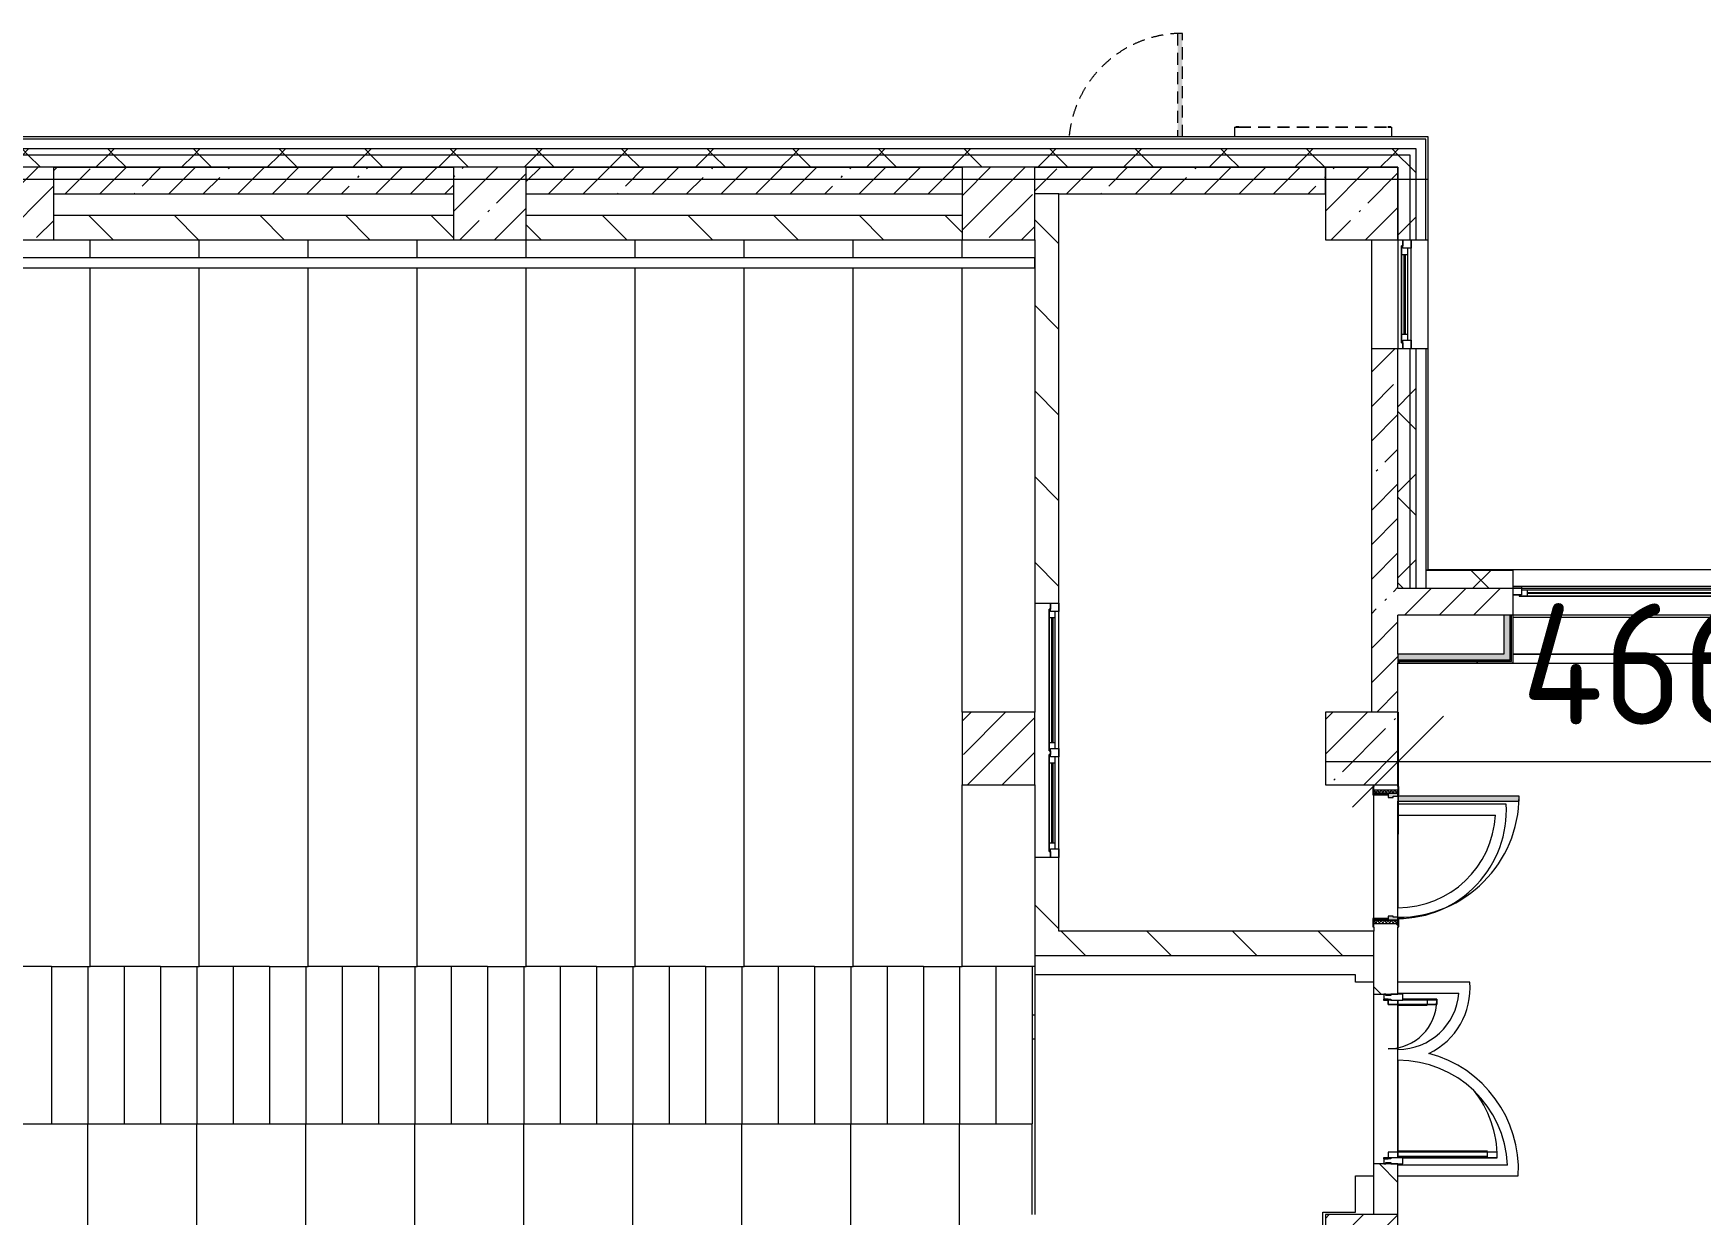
# Model space of a CAD drawing. Header units: millimetres. Extents: x 81566 to 292854, y -8553 to 29000.
# Drawn here: x 188184 to 201953, y 18450 to 28205 of the extents above; entities that cross this region are included whole.
import ezdxf

# ---------------------------------------------------------------- set-up
doc = ezdxf.new("R2010")
doc.units = ezdxf.units.MM
doc.linetypes.add('200_ШТРИХ__ш1_п0_6_', pattern=[160, 100, -60])
for name, color, linetype, lineweight in [('A-ANNO-DIMS', 7, 'Continuous', 9), ('A-ANNO-DIMS-500', 7, 'Continuous', 9), ('A-DETL-MBND-1', 7, '200_ШТРИХ__ш1_п0_6_', 9), ('A-GLAZ-3', 7, 'Continuous', 5), ('A-GLAZ-CWMG-2', 7, 'Continuous', 5), ('A-WALL', 7, 'Continuous', 9), ('A-WALL-4', 7, 'Continuous', 5), ('I-WALL-4', 7, 'Continuous', 5), ('S-COLS-1', 7, 'Continuous', 5), ('S-STRS-2', 7, 'Continuous', 5), ('Оси', 7, 'Continuous', 9)]:
    doc.layers.add(name, color=color, linetype=linetype, lineweight=lineweight)
for name, color, linetype, lineweight, true_color in [('A-DETL-GENF-4', 7, 'Continuous', 5, 0xaaaaaa), ('A-DOOR-4', 7, 'Continuous', 5, 0xaaaaaa), ('A-DOOR-5', 7, 'Continuous', 5, 0xe2e2e2), ('A-DOOR-FRAM-4', 7, 'Continuous', 5, 0xe2e2e2), ('A-DOOR-FRAM-5', 7, 'Continuous', 5, 0xaaaaaa), ('A-FLOR-1', 7, 'Continuous', 5, 0xaaaaaa), ('I-WALL-1', 7, 'Continuous', 5, 0xe7e7e7), ('I-WALL-2', 7, 'Continuous', 9, 0xe7e7e7)]:
    doc.layers.add(name, color=color, linetype=linetype, lineweight=lineweight, true_color=true_color)
doc.styles.add('ISOCPEUR_4', font='isocpeur.ttf', dxfattribs={"width": 0.9, "height": 1000})
doc.dimstyles.new('ISO-2_0_0_9К_Средний_округл2_1', dxfattribs={"dimscale": 304.8, "dimtxt": 995.981176, "dimasz": 2.46063, "dimexe": 1.968504, "dimexo": 0, "dimgap": 0, "dimtad": 1, "dimdec": 0, "dimrnd": 10, "dimzin": 0, "dimdsep": 46, "dimtxsty": 'ISOCPEUR_4', "dimblk1": 'OBLIQUE', "dimblk2": 'OBLIQUE', "dimsah": 1, "dimcen": 0.09, "dimdle": 1.968504, "dimazin": 0, "dimtfac": 1, "dimtdec": 4, "dimtix": 1, "dimtmove": 0, "dimatfit": 3, "dimfxl": 1, "dimtvp": 1, "dimtolj": 1, "dimtzin": 0, "dimarcsym": 2})
pattern_1 = [(45, (165843.6, 0), (-353.5534, 353.5534), []), (135, (165843.6, 0), (-353.5534, -353.5534), [])]
pattern_2 = [(45, (165843.6, 0), (-285.123, 285.123), []), (45, (166128.7, 0), (-285.123, 285.123), [504.031, -100.806, 16.764, -84.042])]
pattern_3 = [(135, (165843.6, 0), (-353.5534, -353.5534), [])]
pattern_4 = [(45, (165843.6, 0), (-530.33, 530.33), []), (135, (165843.6, 0), (-530.33, -530.33), [])]

# ---------------------------------------------------------------- blocks, each defined once
blk = doc.blocks.new('BSC_Колонна _Прямоугольная - 600х600-V305-2_2_3_птичка')
at = {"layer": 'S-COLS-1'}
h = blk.add_hatch(dxfattribs=at)
h.set_pattern_fill('FP_94', color=256, style=0, pattern_type=2)
h.set_pattern_definition([(45, (-26110, -26800), (-285.123, 285.123), []), (45, (-25824.88, -26800), (-285.123, 285.123), [504.031, -100.806, 16.764, -84.042])])
h.paths.add_polyline_path([(300, -300), (300, 300), (-300, 300), (-300, -300), (-202, -300)])
for p, q in [((300, 300), (-300, 300)), ((-300, 300), (-300, -300)), ((300, -300), (300, 300)), ((-300, -300), (300, -300))]:
    blk.add_line(p, q, dxfattribs=at)
blk = doc.blocks.new('BSC_Колонна _Прямоугольная - 600х600-V339-2_2_3_птичка')
at = {"layer": 'S-COLS-1'}
h = blk.add_hatch(dxfattribs=at)
h.set_pattern_fill('FP_122', color=256, style=0, pattern_type=2)
h.set_pattern_definition([(45, (-30310, -26800), (-285.123, 285.123), []), (45, (-30024.88, -26800), (-285.123, 285.123), [504.031, -100.806, 16.764, -84.042])])
h.paths.add_polyline_path([(300, -300), (300, 300), (-300, 300), (-300, -300)])
for p, q in [((300, 300), (-300, 300)), ((-300, 300), (-300, -300)), ((300, -300), (300, 300)), ((-300, -300), (300, -300))]:
    blk.add_line(p, q, dxfattribs=at)
blk = doc.blocks.new('BSC_Колонна _Прямоугольная - 600х600-V340-2_2_3_птичка')
at = {"layer": 'S-COLS-1'}
h = blk.add_hatch(dxfattribs=at)
h.set_pattern_fill('FP_123', color=256, style=0, pattern_type=2)
h.set_pattern_definition([(45, (-33310, -18150), (-285.123, 285.123), []), (45, (-33024.88, -18150), (-285.123, 285.123), [504.031, -100.806, 16.764, -84.042])])
h.paths.add_polyline_path([(-300, -300), (300, -300), (300, 300), (-300, 300)])
for p, q in [((300, 300), (-300, 300)), ((-300, 300), (-300, -300)), ((300, -300), (300, 300)), ((-300, -300), (300, -300))]:
    blk.add_line(p, q, dxfattribs=at)
blk = doc.blocks.new('BSC_Колонна _Прямоугольная - 600х600-V358-2_2_3_птичка')
at = {"layer": 'S-COLS-1'}
h = blk.add_hatch(dxfattribs=at)
h.set_pattern_fill('FP_128', color=256, style=0, pattern_type=2)
h.set_pattern_definition([(45, (-22210, -26800), (-285.123, 285.123), []), (45, (-21924.88, -26800), (-285.123, 285.123), [504.031, -100.806, 16.764, -84.042])])
h.paths.add_polyline_path([(52, -300), (300, -300), (300, 300), (-300, 300), (-300, -300)])
for p, q in [((300, 300), (-300, 300)), ((-300, 300), (-300, -300)), ((300, -300), (300, 300)), ((-300, -300), (300, -300))]:
    blk.add_line(p, q, dxfattribs=at)
blk = doc.blocks.new('120_Окно_СКБ_2Ст - 120_Окно_СКБ_2Ст 3100х2500 _мал_створка слева_ 2-V364-2_2_3_птичка')
at = {"layer": 'A-GLAZ-3'}
for p, q in [((-1550, -127), (-1550, -57)), ((-1550, -57), (-1480, -57)), ((1550, -57), (-1550, -57)), ((-1480, -127), (-1550, -127)), ((-1550, -127), (-1500, -127)), ((-1480, -127), (-1500, -127)), ((-1500, -127), (-1500, -137)), ((-1500, -137), (670, -137)), ((670, -137), (-1500, -137)), ((-1480, -57), (-1480, -127)), ((650, -87), (-1480, -87)), ((-1480, -87), (-1480, -127)), ((-1430, -137), (-1430, -87)), ((-1430, -107), (600, -107)), ((600, -117), (-1430, -117)), ((600, -137), (600, -87)), ((650, -127), (650, -57)), ((650, -57), (720, -57)), ((650, -127), (650, -87)), ((720, -127), (650, -127)), ((670, -127), (650, -127)), ((670, -127), (700, -127)), ((670, -137), (670, -127)), ((720, -127), (700, -127)), ((700, -127), (700, -137)), ((700, -137), (1500, -137)), ((1500, -137), (700, -137)), ((720, -57), (720, -127)), ((1480, -87), (720, -87)), ((720, -87), (720, -127)), ((770, -137), (770, -87)), ((770, -107), (1430, -107)), ((1430, -117), (770, -117)), ((1430, -137), (1430, -87)), ((1480, -127), (1480, -57)), ((1480, -57), (1550, -57)), ((1480, -127), (1480, -87)), ((1550, -127), (1480, -127)), ((1500, -127), (1480, -127)), ((1500, -127), (1550, -127)), ((1500, -137), (1500, -127)), ((1550, -57), (1550, -127))]:
    blk.add_line(p, q, dxfattribs=at)
blk = doc.blocks.new('120_Окно_СКБ_1Ст - 120_Окно_СКБ_1Ст 900х2500_h_-19906774-2_2_3_птичка')
at = {"layer": 'A-GLAZ-3'}
for p, q in [((-450, -75), (-450, -5)), ((-450, -5), (-380, -5)), ((450, -5), (-450, -5)), ((-380, -75), (-450, -75)), ((-450, -75), (-400, -75)), ((-380, -75), (-400, -75)), ((-400, -75), (-400, -85)), ((-400, -85), (400, -85)), ((400, -85), (-400, -85)), ((-380, -5), (-380, -75)), ((380, -35), (-380, -35)), ((-380, -35), (-380, -75)), ((-330, -85), (-330, -35)), ((-330, -55), (330, -55)), ((330, -65), (-330, -65)), ((330, -85), (330, -35)), ((380, -75), (380, -5)), ((380, -5), (450, -5)), ((380, -75), (380, -35)), ((450, -75), (380, -75)), ((400, -75), (380, -75)), ((400, -75), (450, -75)), ((400, -85), (400, -75)), ((450, -5), (450, -75))]:
    blk.add_line(p, q, dxfattribs=at)
blk = doc.blocks.new('Перекрытия 3 - Перекрытия 4-20977624-2_2_3_птичка')
at = {"layer": 'S-STRS-2'}
for p, q in [((21910, 26500), (21910, 26351)), ((22810, 26351), (22810, 26500)), ((23710, 26351), (23710, 26500)), ((24610, 26351), (24610, 26500)), ((25510, 26351), (25510, 26500)), ((26410, 26351), (26410, 26500)), ((27310, 26351), (27310, 26500)), ((28210, 26351), (28210, 26500)), ((29110, 26351), (29110, 26500)), ((30010, 26351), (30010, 26500)), ((21910, 26270), (21910, 20500)), ((22810, 20500), (22810, 26270)), ((23710, 20500), (23710, 26270)), ((24610, 20500), (24610, 26270)), ((25510, 20500), (25510, 26270)), ((26410, 20500), (26410, 26270)), ((27310, 20500), (27310, 26270)), ((28210, 20500), (28210, 26270)), ((29110, 20500), (29110, 26270)), ((30010, 22600), (30010, 26270)), ((30010, 20500), (30010, 22000)), ((22490, 20500), (21910, 20500)), ((23390, 20500), (22810, 20500)), ((24290, 20500), (23710, 20500)), ((25190, 20500), (24610, 20500)), ((26090, 20500), (25510, 20500)), ((26990, 20500), (26410, 20500)), ((27890, 20500), (27310, 20500)), ((28790, 20500), (28210, 20500)), ((29690, 20500), (29110, 20500)), ((30610, 20500), (30010, 20500))]:
    blk.add_line(p, q, dxfattribs=at)
blk = doc.blocks.new('110_Дверь_СКБ_1Ст_Наружная - ДН-2д_л__ Дверь из подвала ЛК _900 мм в свету_ 3300 фрамуга метал-22954314-2_2_3_птичка')
at = {"layer": 'A-DETL-MBND-1'}
blk.add_hatch(color=256, dxfattribs=at).paths.add_polyline_path([(489.5, 115), (489.5, 970), (449.5, 970), (449.5, 115)])
for p, q in [((489.5, 970), (449.5, 970)), ((449.5, 970), (449.5, 115)), ((489.5, 115), (489.5, 970))]:
    blk.add_line(p, q, dxfattribs=at)
blk.add_arc((489.5, 30), 940, 90, 174.73278, dxfattribs=at)
blk = doc.blocks.new('120_Окно_СКБ_2Ст - 120_Окно_СКБ_2Ст 2100х1800 _мал створка справа_-24235684-2_2_3_птичка')
at = {"layer": 'A-GLAZ-3'}
for p, q in [((-1050, 30), (-1050, 100)), ((-1050, 100), (-980, 100)), ((1050, 100), (-1050, 100)), ((-980, 30), (-1050, 30)), ((-1050, 30), (-1000, 30)), ((-980, 30), (-1000, 30)), ((-1000, 30), (-1000, 20)), ((-1000, 20), (170, 20)), ((170, 20), (-1000, 20)), ((-980, 100), (-980, 30)), ((150, 70), (-980, 70)), ((-980, 70), (-980, 30)), ((-930, 20), (-930, 70)), ((-930, 50), (100, 50)), ((100, 40), (-930, 40)), ((100, 20), (100, 70)), ((150, 30), (150, 100)), ((150, 100), (220, 100)), ((150, 30), (150, 70)), ((220, 30), (150, 30)), ((170, 30), (150, 30)), ((170, 30), (200, 30)), ((170, 20), (170, 30)), ((220, 30), (200, 30)), ((200, 30), (200, 20)), ((200, 20), (1000, 20)), ((1000, 20), (200, 20)), ((220, 100), (220, 30)), ((980, 70), (220, 70)), ((220, 70), (220, 30)), ((270, 20), (270, 70)), ((270, 50), (930, 50)), ((930, 40), (270, 40)), ((930, 20), (930, 70)), ((980, 30), (980, 100)), ((980, 100), (1050, 100)), ((980, 30), (980, 70)), ((1050, 30), (980, 30)), ((1000, 30), (980, 30)), ((1000, 30), (1050, 30)), ((1000, 20), (1000, 30)), ((1050, 100), (1050, 30))]:
    blk.add_line(p, q, dxfattribs=at)
blk = doc.blocks.new('BSC_Колонна _Прямоугольная - 600х600-V373-2_2_3_птичка')
at = {"layer": 'S-COLS-1'}
h = blk.add_hatch(dxfattribs=at)
h.set_pattern_fill('FP_138', color=256, style=0, pattern_type=2)
h.set_pattern_definition([(45, (-33310, -22300), (-285.123, 285.123), []), (45, (-33024.88, -22300), (-285.123, 285.123), [504.031, -100.806, 16.764, -84.042])])
h.paths.add_polyline_path([(-300, -300), (300, -300), (300, 300), (-300, 300), (-300, -103)])
for p, q in [((300, 300), (-300, 300)), ((-300, 300), (-300, -300)), ((300, -300), (300, 300)), ((-300, -300), (300, -300))]:
    blk.add_line(p, q, dxfattribs=at)
blk = doc.blocks.new('Указатель_Домовой_Квартальный_По грани - Указатель одинарный-23221565-2_2_3_птичка')
at = {"layer": 'A-DETL-MBND-1'}
for p, q in [((32260, 27430), (32260, 27350)), ((32261, 27430), (32260, 27430)), ((32260, 27430), (32295, 27430)), ((32270, 27432), (32270, 27430)), ((32295, 27432), (32270, 27432)), ((32270, 27432), (32295, 27432)), ((32295, 27432), (32275, 27432)), ((32275, 27432), (32295, 27432)), ((32295, 27432), (33525, 27432)), ((32295, 27430), (33525, 27430)), ((33525, 27432), (33545, 27432)), ((33545, 27432), (33525, 27432)), ((33525, 27432), (33550, 27432)), ((33550, 27432), (33525, 27432)), ((33525, 27430), (33560, 27430)), ((33550, 27430), (33550, 27432)), ((33560, 27430), (33559, 27430)), ((33560, 27350), (33560, 27430))]:
    blk.add_line(p, q, dxfattribs=at)
blk = doc.blocks.new('110_Дверь_СКБ_1Ст_Внутренняя1 - Д-4б _огнестойкая EI 30_-32701367-2_2_3_птичка')
at = {"layer": 'A-DOOR-4'}
h = blk.add_hatch(dxfattribs=at)
h.set_pattern_fill('FP_22', color=256, style=0, pattern_type=2)
h.set_pattern_definition([(135, (1751.41, 164.685), (-14.14214, -14.14214), []), (225, (1751.41, 164.685), (14.14214, -14.14214), [])])
h.paths.add_polyline_path([(562, 68), (562, 100), (537, 100), (537, -100), (562, -100)])
at = {"layer": 'A-DOOR-5'}
h = blk.add_hatch(color=256, dxfattribs=at)
h.paths.add_polyline_path([(537, 20), (537, 100), (512, 100), (512, 60), (502, 60), (502, 20), (522, 20)])
h.paths.add_polyline_path([(-478, 44), (-478, 60), (-488, 60), (-488, 100), (-513, 100), (-513, 20), (-478, 20)])
at = {"layer": 'A-DOOR-FRAM-4'}
for points in [[(-448, 994), (-448, 1100), (-488, 1100), (-488, 100), (-448, 100), (-448, 904)], [(-498, 100), (-498, 108), (-568, 108), (-568, 100), (-513, 100)], [(-498, -100), (-498, 20), (-513, 20), (-513, -100)], [(592, 108), (522, 108), (522, 100), (592, 100)], [(537, 20), (522, 20), (522, -100), (537, -100)], [(-498, -100), (-568, -100), (-568, -108), (-498, -108)], [(592, -100), (522, -100), (522, -108), (592, -108)]]:
    blk.add_hatch(color=256, dxfattribs=at).paths.add_polyline_path(points)
at = {"layer": 'A-DOOR-FRAM-5'}
h = blk.add_hatch(dxfattribs=at)
h.set_pattern_fill('FP_23', color=256, style=0, pattern_type=2)
h.set_pattern_definition([(45, (-371.384, 164.685), (-14.1421, 14.1421), []), (135, (-371.384, 164.685), (-14.1421, -14.1421), [])])
h.paths.add_polyline_path([(-513, -100), (-513, 100), (-538, 100), (-538, -100)])
at = {"layer": 'A-DOOR-4'}
for p, q in [((-488, 1100), (-488, 100)), ((-448, 1100), (-488, 1100)), ((-448, 100), (-448, 1100)), ((-488, 100), (-448, 100))]:
    blk.add_line(p, q, dxfattribs=at)
blk.add_arc((-488, 100), 1000, 360, 90, dxfattribs=at)
at = {"layer": 'A-DOOR-FRAM-5'}
for p, q in [((-498, 108), (-568, 108)), ((-568, 108), (-568, 100)), ((-568, 100), (-498, 100)), ((-513, 100), (-538, 100)), ((-538, 100), (-538, -100)), ((-488, 100), (-513, 100)), ((-513, 100), (-513, 20)), ((-513, -100), (-513, 100)), ((-498, 100), (-513, 100)), ((-513, 100), (-513, 99)), ((-513, 99), (-498, 99)), ((-513, 20), (-478, 20)), ((-498, 20), (-513, 20)), ((-513, 20), (-513, -100)), ((-498, 100), (-498, 108)), ((-498, 99), (-498, 100)), ((-498, -100), (-498, 20)), ((-488, 60), (-488, 100)), ((-478, 60), (-488, 60)), ((-478, 20), (-478, 60)), ((512, 60), (502, 60)), ((502, 60), (502, 20)), ((502, 20), (537, 20)), ((512, 100), (512, 60)), ((537, 100), (512, 100)), ((592, 108), (522, 108)), ((522, 108), (522, 100)), ((537, 100), (522, 100)), ((522, 100), (522, 99)), ((522, 100), (592, 100)), ((522, 99), (537, 99)), ((537, 20), (522, 20)), ((522, 20), (522, -100)), ((537, 20), (537, 100)), ((562, 100), (537, 100)), ((537, 100), (537, -100)), ((537, 99), (537, 100)), ((537, -100), (537, 20)), ((562, -100), (562, 100)), ((592, 100), (592, 108)), ((-498, -100), (-568, -100)), ((-568, -100), (-568, -108)), ((-568, -108), (-498, -108)), ((-538, -100), (-513, -100)), ((-513, -100), (-498, -100)), ((-498, -108), (-498, -100)), ((522, -100), (537, -100)), ((592, -100), (522, -100)), ((522, -100), (522, -108)), ((522, -108), (592, -108)), ((537, -100), (562, -100)), ((592, -108), (592, -100))]:
    blk.add_line(p, q, dxfattribs=at)
blk = doc.blocks.new('Прямоугольный импост - Импост структурный с накладкой - 160мм Темный-32479175-2_2_3_птичка')
at = {"layer": 'A-GLAZ-CWMG-2'}
for p, q in [((-50, 40), (-50, 140)), ((-50, 140), (0, 140)), ((0, 140), (0, 40)), ((-40, 40), (-50, 40)), ((-50, -17), (-50, 0)), ((-50, 0), (-40, 0)), ((-40, 0), (-40, 40)), ((-10, 40), (-10, 0)), ((0, 40), (-10, 40)), ((-10, 0), (0, 0)), ((0, 0), (0, -17)), ((0, -17), (-50, -17))]:
    blk.add_line(p, q, dxfattribs=at)
blk = doc.blocks.new('Дверь_Витражная_остекление_ - Д-39_л_ Актовый-V451-2_2_3_птичка')
at = {"layer": 'A-DETL-GENF-4'}
for p, q in [((596, 840), (596, 100)), ((650, 920), (605, 920)), ((605, 920), (605, 20)), ((650, 920), (605, 920)), ((605, 920), (605, 20)), ((650, 840), (605, 840)), ((640, 840), (640, 100)), ((650, 920), (650, 140)), ((650, 140), (650, 920)), ((-660, 420), (-615, 420)), ((-660, 420), (-660, 140)), ((-615, 420), (-660, 420)), ((-660, 420), (-660, 140)), ((-615, 420), (-615, 20)), ((-615, 20), (-615, 420)), ((-660, 340), (-615, 340)), ((-650, 340), (-650, 140)), ((-606, 340), (-606, 100)), ((-650, 100), (-615, 100)), ((-615, 20), (-650, 20)), ((-650, 20), (-615, 20)), ((650, 100), (605, 100)), ((605, 20), (650, 20)), ((605, 20), (650, 20)), ((650, 40), (650, 20)), ((650, 20), (650, 40))]:
    blk.add_line(p, q, dxfattribs=at)
at = {"layer": 'A-DOOR-4'}
for p, q in [((650, 920), (650, 140)), ((-650, 420), (-650, 140)), ((-650, 20), (-660, 20)), ((-660, 20), (-660, -20)), ((-650, 40), (-650, 20)), ((-650, -20), (-650, 20)), ((650, 40), (650, 20)), ((660, 20), (650, 20)), ((650, 20), (650, -20)), ((660, -20), (660, 20)), ((-660, -20), (-650, -20)), ((650, -20), (660, -20))]:
    blk.add_line(p, q, dxfattribs=at)
for centre, radius, start, end in [((650, 20), 900, 90, 128.5974), ((-650, 20), 400, 360, 90), ((650, 20), 900, 174.8223, 180)]:
    blk.add_arc(centre, radius, start, end, dxfattribs=at)
blk = doc.blocks.new('Прямоугольный импост - Импост структурный с накладкой - 160мм Темный-32479277-2_2_3_птичка')
at = {"layer": 'A-GLAZ-CWMG-2'}
for p, q in [((0, 140), (-50, 140)), ((-50, 140), (-50, 40)), ((0, 40), (0, 140)), ((-50, 40), (-40, 40)), ((-40, 0), (-50, 0)), ((-50, 0), (-50, -17)), ((-40, 40), (-40, 0)), ((-10, 0), (-10, 40)), ((-10, 40), (0, 40)), ((0, 0), (-10, 0)), ((0, -17), (0, 0)), ((-50, -17), (0, -17))]:
    blk.add_line(p, q, dxfattribs=at)
blk = doc.blocks.new('Перекрытия 2 - Перекрытия 4-32990152-2_2_3_птичка')
at = {"layer": 'S-STRS-2'}
for p, q in [((21910, 19180), (22510, 19180)), ((21910, 19180), (21910, 15411)), ((22810, 19180), (23410, 19180)), ((22810, 15411), (22810, 19180)), ((23710, 19180), (24310, 19180)), ((23710, 15411), (23710, 19180)), ((24610, 19180), (25210, 19180)), ((24610, 15411), (24610, 19180)), ((25510, 19180), (26110, 19180)), ((25510, 15411), (25510, 19180)), ((26410, 19180), (27010, 19180)), ((26410, 15411), (26410, 19180)), ((27310, 19180), (27910, 19180)), ((27310, 15411), (27310, 19180)), ((28210, 19180), (28810, 19180)), ((28210, 15411), (28210, 19180)), ((29110, 19180), (29710, 19180)), ((29110, 15411), (29110, 19180)), ((30010, 19180), (30610, 19180)), ((30010, 15411), (30010, 19180)), ((30610, 18430), (30610, 19180)), ((30610, 15411), (30610, 17830)), ((21910, 15330), (21910, 15200)), ((22810, 15200), (22810, 15330)), ((23710, 15200), (23710, 15330)), ((24610, 15200), (24610, 15330)), ((25510, 15200), (25510, 15330)), ((26410, 15200), (26410, 15330)), ((27310, 15200), (27310, 15330)), ((28210, 15200), (28210, 15330)), ((29110, 15200), (29110, 15330)), ((30010, 15200), (30010, 15330)), ((30610, 15200), (30610, 15330)), ((22810, 15200), (21910, 15200)), ((23710, 15200), (22810, 15200)), ((24610, 15200), (23710, 15200)), ((25510, 15200), (24610, 15200)), ((26410, 15200), (25510, 15200)), ((27310, 15200), (26410, 15200)), ((28210, 15200), (27310, 15200)), ((29110, 15200), (28210, 15200)), ((30010, 15200), (29110, 15200)), ((30610, 15200), (30010, 15200))]:
    blk.add_line(p, q, dxfattribs=at)
blk = doc.blocks.new('Стены наклон_ амфитеатр1 - Стены наклон_ амфитеатр-33007412-2_2_3_птичка')
at = {"layer": 'A-WALL-4'}
for p, q in [((21879, 26351), (21879, 26270)), ((30610, 26351), (21879, 26351)), ((30610, 26270), (30610, 26351)), ((21879, 26270), (30610, 26270))]:
    blk.add_line(p, q, dxfattribs=at)
blk = doc.blocks.new('Зашивка приборов отопления22 - Зашивка приборов отопления-33321747-2_2_3_птичка')
at = {"layer": 'A-WALL-4'}
for p, q in [((37288, 26888), (34188, 26888)), ((37288, 26887), (37288, 26888)), ((34188, 26567), (37268, 26567)), ((37268, 26567), (34188, 26567)), ((34188, 26492), (37268, 26492))]:
    blk.add_line(p, q, dxfattribs=at)
blk = doc.blocks.new('BSC_Колонна _Прямоугольная - 600х600-V454-2_2_3_птичка')
at = {"layer": 'S-COLS-1'}
h = blk.add_hatch(dxfattribs=at)
h.set_pattern_fill('FP_175', color=256, style=0, pattern_type=2)
h.set_pattern_definition([(45, (-30310, -22300), (-285.123, 285.123), []), (45, (-30024.88, -22300), (-285.123, 285.123), [504.031, -100.806, 16.764, -84.042])])
h.paths.add_polyline_path([(-300, -300), (300, -300), (300, 300), (-300, 300), (-300, -85)])
for p, q in [((300, 300), (-300, 300)), ((-300, 300), (-300, -300)), ((300, -300), (300, 300)), ((-300, -300), (300, -300))]:
    blk.add_line(p, q, dxfattribs=at)
blk = doc.blocks.new('DIMBLOCK42-2_2_3_птичка')
at = {"layer": 'A-ANNO-DIMS-500'}
for p, q in [((204114, 22721), (204114, 21591)), ((204114, 22191), (204114, 22721)), ((199454, 22600), (199454, 21591)), ((199454, 22191), (199454, 22600)), ((198854, 22191), (204714, 22191))]:
    blk.add_line(p, q, dxfattribs=at)
at = {"layer": 'A-ANNO-DIMS-500', "lineweight": 20}
for p, q in [((199454, 22191), (199829, 22566)), ((204114, 22191), (204489, 22566)), ((199454, 22191), (199079, 21816)), ((204114, 22191), (203739, 21816))]:
    blk.add_line(p, q, dxfattribs=at)
at = {"layer": 'A-ANNO-DIMS-500', "color": 0, "insert": (200472, 23497), "char_height": 1000, "width": 3148.83, "attachment_point": 1, "line_spacing_factor": 1.149209, "style": 'ISOCPEUR_4'}
blk.add_mtext('4660', dxfattribs=at)
blk = doc.blocks.new('_Oblique')
at = {"color": 0, "linetype": 'ByBlock', "lineweight": -2}
blk.add_line((-0.5, -0.5), (0.5, 0.5), dxfattribs=at)

msp = doc.modelspace()

# ---------------------------------------------------------------- hatches: boundary and pattern name
at = {"layer": 'A-WALL-4'}
h = msp.add_hatch(dxfattribs=at)
h.set_pattern_fill('FP_101', color=256, style=0, pattern_type=2)
h.set_pattern_definition(pattern_1)
h.paths.add_polyline_path([(188353.6, 27200), (199553.6, 27200), (199550, 27250), (185453.8, 27250), (185453.8, 27200), (188105.5, 27200)])
h.paths.add_polyline_path([(183653.8, 27200), (184553.8, 27200), (184553.8, 27250), (183653.8, 27250)])
h.paths.add_polyline_path([(179833.6, 27200), (180953.8, 27200), (180953.8, 27250), (179532.6, 27250), (179532.6, 27200), (179553.6, 27200)])
h.paths.add_polyline_path([(182753.8, 27200), (182753.8, 27250), (181853.8, 27250), (181853.8, 27200), (182636.1, 27200)])
h = msp.add_hatch(dxfattribs=at)
h.set_pattern_fill('FP_101', color=256, style=0, pattern_type=2)
h.set_pattern_definition(pattern_1)
h.paths.add_polyline_path([(185453.8, 27100), (199453.6, 27100), (199453.6, 27200), (185453.8, 27200)])
h.paths.add_polyline_path([(184459.3, 27100), (184553.8, 27100), (184553.8, 27200), (183653.8, 27200), (183653.8, 27100), (183953.8, 27100)])
h.paths.add_polyline_path([(180953.8, 27100), (180953.8, 27200), (179532.6, 27200), (179532.6, 27100), (180813, 27100)])
h.paths.add_polyline_path([(182636.1, 27100), (182753.8, 27100), (182753.8, 27200), (181853.8, 27200), (181853.8, 27100)])
h = msp.add_hatch(dxfattribs=at)
h.set_pattern_fill('FP_101', color=256, style=0, pattern_type=2)
h.set_pattern_definition(pattern_1)
h.paths.add_polyline_path([(199553.6, 23620), (199553.6, 25600), (199453.6, 25600), (199454, 23620), (199500, 23620)])
h.paths.add_polyline_path([(199453.6, 26500), (199553.6, 26500), (199553.6, 27200), (199453.6, 27200), (199453.6, 26948.7)])
h = msp.add_hatch(dxfattribs=at)
h.set_pattern_fill('FP_101', color=256, style=0, pattern_type=2)
h.set_pattern_definition(pattern_1)
h.paths.add_polyline_path([(199553.6, 23620), (199603.6, 23620), (199603.6, 25600), (199553.6, 25600), (199553.6, 23667.1)])
h.paths.add_polyline_path([(199553.6, 26500), (199603.6, 26500), (199603.6, 27250), (199553.6, 27250), (199553.6, 26948.7)])
h = msp.add_hatch(dxfattribs=at)
h.set_pattern_fill('FP_101', color=256, style=0, pattern_type=2)
h.set_pattern_definition(pattern_1)
h.paths.add_polyline_path([(208003.6, 23620), (208003.6, 23770), (207561.6, 23770), (207561.6, 23620), (207753.6, 23620)])
h.paths.add_polyline_path([(199683.6, 23620), (200403.6, 23620), (200403.6, 23770), (199683.6, 23765.1), (199683.6, 23626.3)])
h.paths.add_polyline_path([(203503.6, 23620), (205645.6, 23620), (205645.6, 23770), (203503.6, 23770), (203503.6, 23638)])
at = {"layer": 'I-WALL-1'}
msp.add_hatch(color=256, dxfattribs=at).paths.add_polyline_path([(200376.1, 23079), (200378.6, 23079), (200378.6, 23400), (200328.6, 23398.4), (200328.6, 23079)])
at = {"layer": 'I-WALL-2'}
msp.add_hatch(color=256, dxfattribs=at).paths.add_polyline_path([(199955.8, 23029), (200378.6, 23029), (200376.1, 23079), (199453.6, 23079), (199453.6, 23029)])
at = {"layer": 'I-WALL-4'}
h = msp.add_hatch(dxfattribs=at)
h.set_pattern_fill('FP_97', color=256, style=0, pattern_type=2)
h.set_pattern_definition(pattern_2)
h.paths.add_polyline_path([(188353.6, 26880), (191653.6, 26880), (191653.6, 27100), (188353.6, 27100)])
h.paths.add_polyline_path([(192253.6, 26880), (195853.6, 26880), (195853.6, 27100), (192253.6, 27100), (192253.6, 26994.1)])
h.paths.add_polyline_path([(196453.6, 26880), (198853.6, 26880), (198853.6, 27100), (196453.6, 27100), (196453.6, 26917.9)])
h = msp.add_hatch(dxfattribs=at)
h.set_pattern_fill('FP_99', color=256, style=0, pattern_type=2)
h.set_pattern_definition(pattern_3)
h.paths.add_polyline_path([(196453.6, 20790), (196653.6, 20790), (196653.6, 21400), (196453.6, 21400), (196453.6, 20805.4)])
h.paths.add_polyline_path([(196453.6, 23500), (196653.6, 23500), (196653.6, 26880), (196453.6, 26880), (196453.6, 23620)])
h = msp.add_hatch(dxfattribs=at)
h.set_pattern_fill('FP_99', color=256, style=0, pattern_type=2)
h.set_pattern_definition(pattern_3)
h.paths.add_polyline_path([(188653.6, 26500), (191653.6, 26500), (191653.6, 26700), (188353.6, 26700), (188353.6, 26500)])
h = msp.add_hatch(dxfattribs=at)
h.set_pattern_fill('FP_99', color=256, style=0, pattern_type=2)
h.set_pattern_definition(pattern_3)
h.paths.add_polyline_path([(194053.6, 26500), (195853.6, 26500), (195853.6, 26700), (192253.6, 26700), (192253.6, 26500), (193153.6, 26500)])
h = msp.add_hatch(dxfattribs=at)
h.set_pattern_fill('FP_97', color=256, style=0, pattern_type=2)
h.set_pattern_definition(pattern_2)
h.paths.add_polyline_path([(199453.6, 22600), (199453.6, 25600), (199233.6, 25600), (199233.6, 22600)])
h = msp.add_hatch(dxfattribs=at)
h.set_pattern_fill('FP_97', color=256, style=0, pattern_type=2)
h.set_pattern_definition(pattern_2)
h.paths.add_polyline_path([(204333.6, 23400), (204333.6, 23620), (203503.6, 23619.7), (203503.6, 23400), (203602, 23400)])
h.paths.add_polyline_path([(199828.7, 23400), (200403.6, 23400.1), (200403.6, 23620), (199453.6, 23619.7), (199453.6, 23400), (199500, 23400)])
h = msp.add_hatch(dxfattribs=at)
h.set_pattern_fill('FP_171', color=256, style=0, pattern_type=2)
h.set_pattern_definition(pattern_4)
h.paths.add_polyline_path([(199955.8, 23016.5), (200391.1, 23016.5), (200391.1, 23029), (199453.6, 23029), (199453.6, 23016.5)])
h = msp.add_hatch(dxfattribs=at)
h.set_pattern_fill('FP_171', color=256, style=0, pattern_type=2)
h.set_pattern_definition(pattern_4)
h.paths.add_polyline_path([(200010.2, 23004), (200403.6, 23004), (200403.6, 23016.5), (199453.6, 23016.5), (199453.6, 23004), (199955.8, 23004)])
h = msp.add_hatch(dxfattribs=at)
h.set_pattern_fill('FP_99', color=256, style=0, pattern_type=2)
h.set_pattern_definition(pattern_3)
h.paths.add_polyline_path([(199453.6, 20790), (199453.6, 20855), (199253.6, 20855), (199253.6, 20790)])
h.paths.add_polyline_path([(199313.6, 21955), (199453.6, 21955), (199453.6, 22000), (199253.6, 22000), (199253.6, 21955)])
h = msp.add_hatch(dxfattribs=at)
h.set_pattern_fill('FP_99', color=256, style=0, pattern_type=2)
h.set_pattern_definition(pattern_3)
h.paths.add_polyline_path([(199253.6, 20590), (199253.6, 20790), (196453.6, 20790), (196453.6, 20590), (199044.2, 20590)])
h = msp.add_hatch(dxfattribs=at)
h.set_pattern_fill('FP_99', color=256, style=0, pattern_type=2)
h.set_pattern_definition(pattern_3)
h.paths.add_polyline_path([(199371.2, 18450), (199453.6, 18450), (199453.6, 18870), (199253.6, 18870), (199253.6, 18450)])
h.paths.add_polyline_path([(199453.6, 20270), (199453.6, 20790), (199253.6, 20790), (199253.6, 20270)])
at = {"layer": 'S-COLS-1'}
h = msp.add_hatch(dxfattribs=at)
h.set_pattern_fill('FP_97', color=256, style=0, pattern_type=2)
h.set_pattern_definition(pattern_2)
h.paths.add_polyline_path([(199253.6, 26500), (199453.6, 26500), (199453.6, 27100), (198853.6, 27100), (198853.6, 26500), (199233.6, 26500)])

# ---------------------------------------------------------------- linework, layer by layer
at = {"layer": 'A-DETL-MBND-1'}
for p, q in [((196433.6, 20100), (196453.6, 20100)), ((196453.6, 19900), (196433.6, 19900))]:
    msp.add_line(p, q, dxfattribs=at)
at = {"layer": 'A-FLOR-1'}
for p, q in [((203483.6, 23380), (200403.6, 23380)), ((200404.6, 23003), (199453.6, 23003)), ((200403.6, 23079), (203483.6, 23079)), ((199453.6, 21865), (199453.6, 21840)), ((199453.6, 20905), (199453.6, 21865)), ((200347.2, 21840), (199453.6, 21840)), ((199453.6, 21750), (199453.6, 20985)), ((199453.6, 21750), (200257.6, 21750)), ((196453.6, 20590), (196453.6, 18450)), ((199103.6, 20429), (196453.6, 20429)), ((199103.6, 20370), (199103.6, 20429)), ((199253.6, 20370), (199103.6, 20370)), ((200046.5, 20370), (199453.6, 20370)), ((199453.6, 20280), (199957, 20280)), ((199453.6, 20220), (199453.6, 19815)), ((199453.6, 18920), (199453.6, 20220)), ((199453.6, 19725), (199453.6, 18920)), ((199103.6, 18470), (199103.6, 18770)), ((199103.6, 18770), (199253.6, 18770)), ((200357.7, 18860), (199453.6, 18860)), ((199453.6, 18770), (200447.3, 18770)), ((198833.6, 17840), (198833.6, 18470)), ((198833.6, 18470), (199103.6, 18470))]:
    msp.add_line(p, q, dxfattribs=at)
for centre, radius, start, end in [((199453.6, 21790), 895, 270, 3.20255), ((199453.6, 21790), 805, 270, 357.15183), ((199453.6, 20320), 505, 270, 355.45696), ((199453.6, 20320), 595, 295.28402, 4.82046), ((199453.6, 18820), 905, 2.53324, 90), ((199453.6, 18820), 995, 357.1196, 75.20242)]:
    msp.add_arc(centre, radius, start, end, dxfattribs=at)
at = {"layer": 'A-WALL'}
for p, q in [((199683.6, 27330), (185453.8, 27330)), ((199683.6, 26500), (199683.6, 27330)), ((199603.6, 27250), (185453.8, 27250)), ((199553.6, 27200), (185453.8, 27200)), ((199553.6, 26500), (199553.6, 27200)), ((199603.6, 26500), (199603.6, 27250)), ((191653.6, 27100), (188353.6, 27100)), ((195853.6, 27100), (192253.6, 27100)), ((198853.6, 27100), (196453.6, 27100)), ((196653.6, 26880), (196453.6, 26880)), ((199453.6, 23620), (199453.6, 25600)), ((199553.6, 23620), (199553.6, 25600)), ((199603.6, 23620), (199603.6, 25600)), ((199683.6, 25600), (199683.6, 23620)), ((200403.6, 23773), (199683.6, 23773)), ((200403.6, 23770), (199683.6, 23770)), ((199703.6, 23778), (199703.6, 23773)), ((200403.6, 23620), (199703.6, 23620)), ((200378.6, 23029), (200378.6, 23400)), ((200391.1, 23016.5), (200391.1, 23400)), ((199453.6, 23079), (199453.6, 23004)), ((200378.6, 23029), (199453.6, 23029)), ((200391.1, 23016.5), (199453.6, 23016.5))]:
    msp.add_line(p, q, dxfattribs=at)
at = {"layer": 'A-WALL-4'}
for p, q in [((199703.6, 27350), (185453.8, 27350)), ((199703.6, 23778), (199703.6, 27350)), ((188353.6, 27100), (191653.6, 27100)), ((192253.6, 27100), (195853.6, 27100)), ((196453.6, 27100), (199453.6, 27100)), ((199453.6, 27100), (199453.6, 25600)), ((199453.6, 26500), (199703.6, 26500)), ((199703.6, 25600), (199453.6, 25600)), ((199703.6, 23778), (207753.6, 23778)), ((200403.6, 23620), (200403.6, 23778)), ((204383.6, 23620), (199683.6, 23620))]:
    msp.add_line(p, q, dxfattribs=at)
at = {"layer": 'I-WALL-4'}
for p, q in [((198853.6, 26880), (198853.6, 27100)), ((188353.6, 26880), (191653.6, 26880)), ((192253.6, 26880), (195853.6, 26880)), ((196653.6, 26880), (198853.6, 26880)), ((196653.6, 20790), (196653.6, 26880)), ((191653.6, 26700), (188353.6, 26700)), ((195853.6, 26700), (192253.6, 26700)), ((188353.6, 26500), (191653.6, 26500)), ((192253.6, 26500), (195853.6, 26500)), ((196453.6, 26500), (196453.6, 22600)), ((199233.6, 26500), (199233.6, 22600)), ((199453.6, 25600), (199233.6, 25600)), ((199683.6, 23620), (199453.6, 23620)), ((200403.6, 23004), (200403.6, 23620)), ((196453.6, 23500), (196653.6, 23500)), ((199453.6, 23079), (199453.6, 23400)), ((204333.6, 23400), (199453.6, 23400)), ((200328.6, 23400), (200328.6, 23079)), ((200328.6, 23079), (199453.6, 23079)), ((199453.6, 22600), (199453.6, 23004)), ((199453.6, 23004), (200403.6, 23004)), ((196453.6, 22000), (196453.6, 20590)), ((199253.6, 22000), (199253.6, 21985)), ((199253.6, 20895), (199253.6, 21915)), ((199453.6, 21985), (199453.6, 22000)), ((196653.6, 21400), (196453.6, 21400)), ((199253.6, 20825), (199253.6, 20790)), ((199453.6, 20790), (199453.6, 20825)), ((199253.6, 20790), (196653.6, 20790)), ((199253.6, 18450), (199253.6, 20790)), ((199453.6, 20270), (199453.6, 20790)), ((196453.6, 20590), (199253.6, 20590)), ((199253.6, 20270), (199453.6, 20270)), ((199453.6, 18870), (199253.6, 18870)), ((199453.6, 18450), (199453.6, 18870))]:
    msp.add_line(p, q, dxfattribs=at)
at = {"layer": 'S-COLS-1'}
for p, q in [((199453.6, 27100), (198853.6, 27100)), ((198853.6, 27100), (198853.6, 26500)), ((199453.6, 26500), (199453.6, 27100)), ((198853.6, 26500), (199453.6, 26500))]:
    msp.add_line(p, q, dxfattribs=at)
at = {"layer": 'S-STRS-2'}
for p, q in [((188333.6, 20500), (188633.6, 20500)), ((188333.6, 20500), (188333.6, 19200)), ((188333.6, 20500), (188333.6, 19200)), ((188633.6, 20500), (188653.6, 20500)), ((188633.6, 20500), (188633.6, 19200)), ((188633.6, 20500), (188633.6, 19200)), ((188933.6, 20500), (188933.6, 19200)), ((188933.6, 20500), (188933.6, 19200)), ((189233.6, 20500), (189533.6, 20500)), ((189233.6, 20500), (189233.6, 19200)), ((189233.6, 20500), (189233.6, 19200)), ((189533.6, 20500), (189553.6, 20500)), ((189533.6, 20500), (189533.6, 19200)), ((189533.6, 20500), (189533.6, 19200)), ((189833.6, 20500), (189833.6, 19200)), ((189833.6, 20500), (189833.6, 19200)), ((190133.6, 20500), (190433.6, 20500)), ((190133.6, 20500), (190133.6, 19200)), ((190133.6, 20500), (190133.6, 19200)), ((190433.6, 20500), (190453.6, 20500)), ((190433.6, 20500), (190433.6, 19200)), ((190433.6, 20500), (190433.6, 19200)), ((190733.6, 20500), (190733.6, 19200)), ((190733.6, 20500), (190733.6, 19200)), ((191033.6, 20500), (191333.6, 20500)), ((191033.6, 20500), (191033.6, 19200)), ((191033.6, 20500), (191033.6, 19200)), ((191333.6, 20500), (191353.6, 20500)), ((191333.6, 20500), (191333.6, 19200)), ((191333.6, 20500), (191333.6, 19200)), ((191633.6, 20500), (191633.6, 19200)), ((191633.6, 20500), (191633.6, 19200)), ((191933.6, 20500), (192233.6, 20500)), ((191933.6, 20500), (191933.6, 19200)), ((191933.6, 20500), (191933.6, 19200)), ((192233.6, 20500), (192253.6, 20500)), ((192233.6, 20500), (192233.6, 19200)), ((192233.6, 20500), (192233.6, 19200)), ((192533.6, 20500), (192533.6, 19200)), ((192533.6, 20500), (192533.6, 19200)), ((192833.6, 20500), (193133.6, 20500)), ((192833.6, 20500), (192833.6, 19200)), ((192833.6, 20500), (192833.6, 19200)), ((193133.6, 20500), (193153.6, 20500)), ((193133.6, 20500), (193133.6, 19200)), ((193133.6, 20500), (193133.6, 19200)), ((193433.6, 20500), (193433.6, 19200)), ((193433.6, 20500), (193433.6, 19200)), ((193733.6, 20500), (194033.6, 20500)), ((193733.6, 20500), (193733.6, 19200)), ((193733.6, 20500), (193733.6, 19200)), ((194033.6, 20500), (194053.6, 20500)), ((194033.6, 20500), (194033.6, 19200)), ((194033.6, 20500), (194033.6, 19200)), ((194333.6, 20500), (194333.6, 19200)), ((194333.6, 20500), (194333.6, 19200)), ((194633.6, 20500), (194933.6, 20500)), ((194633.6, 20500), (194633.6, 19200)), ((194633.6, 20500), (194633.6, 19200)), ((194933.6, 20500), (194953.6, 20500)), ((194933.6, 20500), (194933.6, 19200)), ((194933.6, 20500), (194933.6, 19200)), ((195233.6, 20500), (195233.6, 19200)), ((195233.6, 20500), (195233.6, 19200)), ((195533.6, 20500), (195833.6, 20500)), ((195533.6, 20500), (195533.6, 19200)), ((195533.6, 20500), (195533.6, 19200)), ((195833.6, 20500), (195853.6, 20500)), ((195833.6, 20500), (195833.6, 19200)), ((195833.6, 20500), (195833.6, 19200)), ((196133.6, 20500), (196133.6, 19200)), ((196133.6, 20500), (196133.6, 19200)), ((196433.6, 20500), (196433.6, 19200)), ((188333.6, 19200), (188633.6, 19200)), ((189233.6, 19200), (189533.6, 19200)), ((190133.6, 19200), (190433.6, 19200)), ((191033.6, 19200), (191333.6, 19200)), ((191933.6, 19200), (192233.6, 19200)), ((192833.6, 19200), (193133.6, 19200)), ((193733.6, 19200), (194033.6, 19200)), ((194633.6, 19200), (194933.6, 19200)), ((195533.6, 19200), (195833.6, 19200))]:
    msp.add_line(p, q, dxfattribs=at)
at = {"layer": 'Оси'}
msp.add_line((187203.6, 27000), (199703.6, 27000), dxfattribs=at)

# ---------------------------------------------------------------- block references
at = {"layer": 'A-DETL-MBND-1'}
for name, p in [('110_Дверь_СКБ_1Ст_Наружная - ДН-2д_л__ Дверь из подвала ЛК _900 мм в свету_ 3300 фрамуга метал-22954314-2_2_3_птичка', (197184.1, 27235)), ('Указатель_Домовой_Квартальный_По грани - Указатель одинарный-23221565-2_2_3_птичка', (165843.6, 0))]:
    msp.add_blockref(name, p, dxfattribs=at)
at = {"layer": 'A-DOOR-4'}
for name, p, rotation in [('110_Дверь_СКБ_1Ст_Внутренняя1 - Д-4б _огнестойкая EI 30_-32701367-2_2_3_птичка', (199353.6, 21417.5), 270), ('Дверь_Витражная_остекление_ - Д-39_л_ Актовый-V451-2_2_3_птичка', (199353.6, 19570), 269.9999999999996)]:
    msp.add_blockref(name, p, dxfattribs=dict(at, rotation=rotation))
at = {"layer": 'A-GLAZ-3', "rotation": 269.9999999999999}
for name, p in [('120_Окно_СКБ_1Ст - 120_Окно_СКБ_1Ст 900х2500_h_-19906774-2_2_3_птичка', (199568.6, 26050)), ('120_Окно_СКБ_2Ст - 120_Окно_СКБ_2Ст 2100х1800 _мал створка справа_-24235684-2_2_3_птичка', (196553.6, 22450))]:
    msp.add_blockref(name, p, dxfattribs=at)
at = {"layer": 'A-GLAZ-3'}
msp.add_blockref('120_Окно_СКБ_2Ст - 120_Окно_СКБ_2Ст 3100х2500 _мал_створка слева_ 2-V364-2_2_3_птичка', (201953.6, 23695), dxfattribs=at)
at = {"layer": 'A-GLAZ-CWMG-2', "extrusion": (0, 0, -1), "rotation": 90.00000000000041}
msp.add_blockref('Прямоугольный импост - Импост структурный с накладкой - 160мм Темный-32479175-2_2_3_птичка', (-199353.6, 20270), dxfattribs=at)
at = {"layer": 'A-GLAZ-CWMG-2', "rotation": 269.9999999999996}
msp.add_blockref('Прямоугольный импост - Импост структурный с накладкой - 160мм Темный-32479277-2_2_3_птичка', (199353.6, 18870), dxfattribs=at)
at = {"layer": 'A-WALL-4'}
for name, p in [('Стены наклон_ амфитеатр1 - Стены наклон_ амфитеатр-33007412-2_2_3_птичка', (165843.6, 0)), ('Зашивка приборов отопления22 - Зашивка приборов отопления-33321747-2_2_3_птичка', (166215.8, -3488.4))]:
    msp.add_blockref(name, p, dxfattribs=at)
at = {"layer": 'S-COLS-1'}
for name, p in [('BSC_Колонна _Прямоугольная - 600х600-V358-2_2_3_птичка', (188053.6, 26800)), ('BSC_Колонна _Прямоугольная - 600х600-V305-2_2_3_птичка', (191953.6, 26800)), ('BSC_Колонна _Прямоугольная - 600х600-V339-2_2_3_птичка', (196153.6, 26800)), ('BSC_Колонна _Прямоугольная - 600х600-V454-2_2_3_птичка', (196153.6, 22300)), ('BSC_Колонна _Прямоугольная - 600х600-V373-2_2_3_птичка', (199153.6, 22300)), ('BSC_Колонна _Прямоугольная - 600х600-V340-2_2_3_птичка', (199153.6, 18150))]:
    msp.add_blockref(name, p, dxfattribs=at)
at = {"layer": 'S-STRS-2'}
for name, p in [('Перекрытия 3 - Перекрытия 4-20977624-2_2_3_птичка', (165843.6, 0)), ('Перекрытия 2 - Перекрытия 4-32990152-2_2_3_птичка', (165823.6, 20))]:
    msp.add_blockref(name, p, dxfattribs=at)

# ---------------------------------------------------------------- dimensions: what is measured, and where the dimension line sits
at = {"layer": 'A-ANNO-DIMS'}
dim = msp.add_linear_dim(base=(204113.6, 22191), p1=(199453.6, 22600), p2=(204113.6, 22721.3), dimstyle='ISO-2_0_0_9К_Средний_округл2_1', override={"dimpost": '<>', "dimfxl": 4661.578965}, dxfattribs=at)
dim.commit()
dim.dimension.update_dxf_attribs({"geometry": 'DIMBLOCK42-2_2_3_птичка', "text_midpoint": (201783.6, 22691)})

doc.saveas('drawing.dxf')
